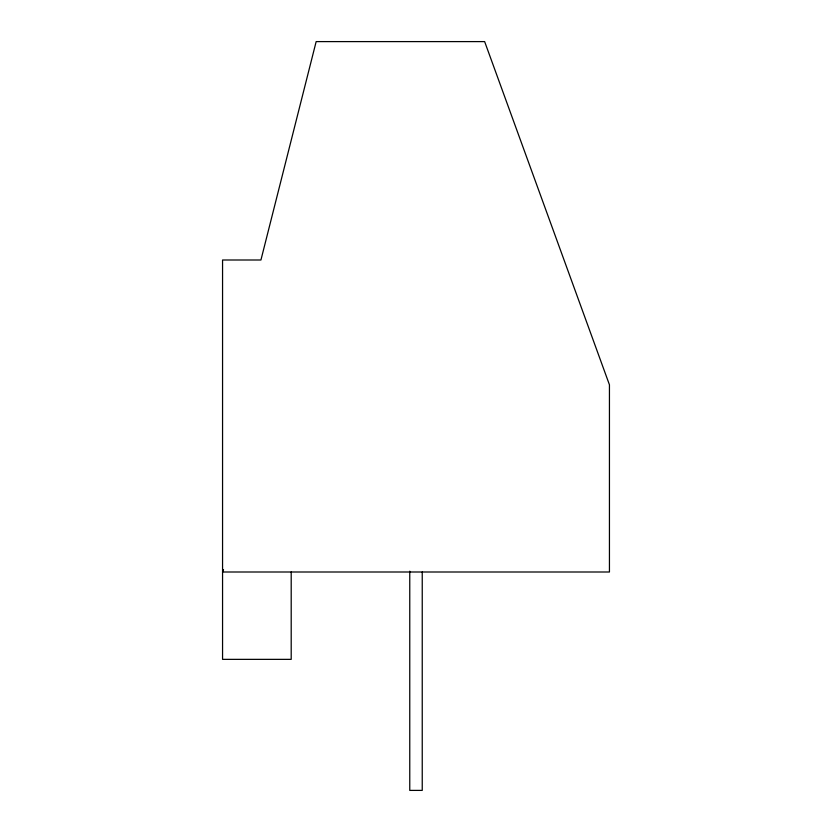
<?xml version="1.0" encoding="UTF-8"?>
<svg xmlns="http://www.w3.org/2000/svg" width="832" height="832" viewBox="0 0 832 832"><rect width="100%" height="100%" fill="white"/><g stroke="black" fill="none" stroke-linecap="round" stroke-linejoin="round"><path stroke-width="1.25" d="M223.517 569.598L222.56 572L609.44 572L609.44 384.8L484.64 41.6L316.16 41.6L260.936 260L222.56 260L222.56 659.36L291.2 659.36L291.2 572M422.24 572L422.24 790.4L409.76 790.4L409.76 571.189"/></g></svg>
